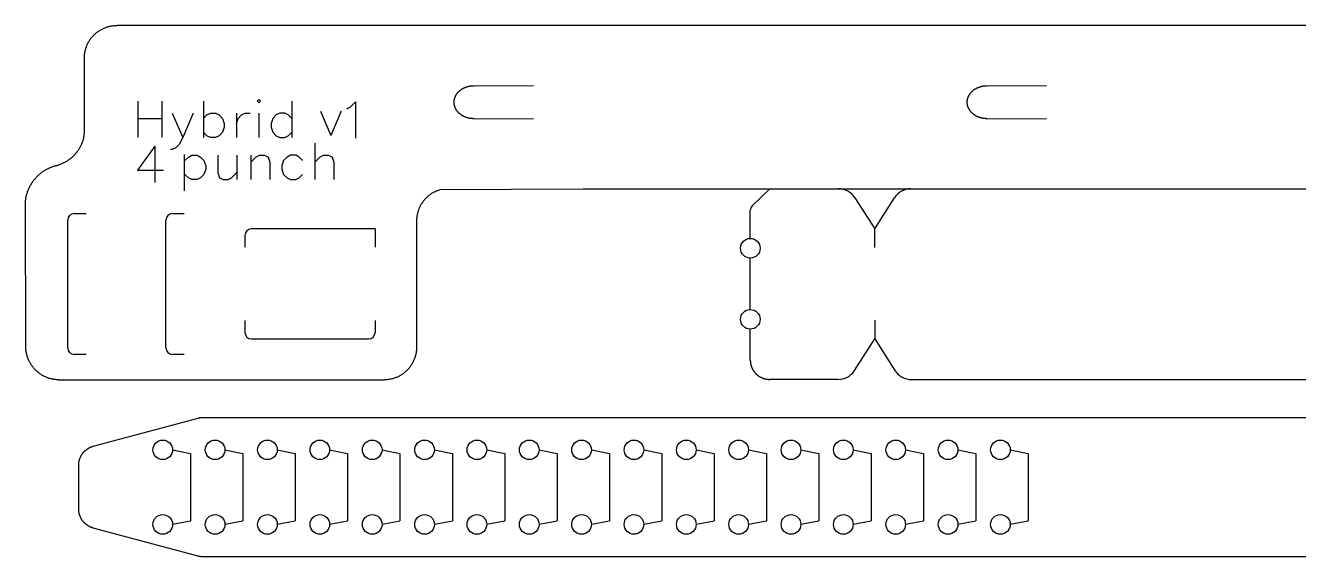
# Model space of a CAD drawing. Extents: x 4 to 393, y -20 to 65.
# Drawn here: x 3.8 to 198.4, y -16.3 to 64.8 of the extents above; entities that cross this region are included whole.
import ezdxf

# ---------------------------------------------------------------- set-up
doc = ezdxf.new("R2010")
doc.units = 0
doc.layers.add('5', color=5, linetype='CONTINUOUS')
doc.layers.add('6', color=6, linetype='CONTINUOUS')

msp = doc.modelspace()

# ---------------------------------------------------------------- linework, layer by layer
at = {"layer": '5', "linetype": 'CONTINUOUS'}
for p, q in [((15.342, 64.173), (15.447, 64.232)), ((15.447, 64.232), (15.554, 64.288)), ((15.554, 64.288), (15.663, 64.342)), ((15.663, 64.342), (15.773, 64.393)), ((15.773, 64.393), (15.885, 64.442)), ((15.885, 64.442), (15.997, 64.488)), ((15.997, 64.488), (16.112, 64.531)), ((16.112, 64.531), (16.227, 64.571)), ((16.227, 64.571), (16.344, 64.609)), ((16.344, 64.609), (16.462, 64.644)), ((16.462, 64.644), (16.582, 64.676)), ((16.582, 64.676), (16.702, 64.706)), ((16.702, 64.706), (16.824, 64.732)), ((16.824, 64.732), (16.947, 64.755)), ((16.947, 64.755), (17.071, 64.776)), ((17.071, 64.776), (17.196, 64.793)), ((17.196, 64.793), (17.322, 64.807)), ((17.322, 64.807), (17.449, 64.819)), ((17.449, 64.819), (17.576, 64.827)), ((17.576, 64.827), (17.705, 64.832)), ((17.705, 64.832), (17.834, 64.833)), ((379, 64.834), (17.835, 64.834)), ((13.436, 62.221), (13.495, 62.326)), ((13.495, 62.326), (13.556, 62.43)), ((13.556, 62.43), (13.62, 62.532)), ((13.62, 62.532), (13.686, 62.633)), ((13.686, 62.633), (13.755, 62.732)), ((13.755, 62.732), (13.825, 62.829)), ((13.825, 62.829), (13.898, 62.924)), ((13.898, 62.924), (13.973, 63.017)), ((13.973, 63.017), (14.051, 63.109)), ((14.051, 63.109), (14.13, 63.199)), ((14.13, 63.199), (14.212, 63.286)), ((14.212, 63.286), (14.296, 63.372)), ((14.296, 63.372), (14.381, 63.456)), ((14.381, 63.456), (14.469, 63.537)), ((14.469, 63.537), (14.559, 63.617)), ((14.559, 63.617), (14.65, 63.694)), ((14.65, 63.694), (14.744, 63.77)), ((14.744, 63.77), (14.839, 63.843)), ((14.839, 63.843), (14.936, 63.913)), ((14.936, 63.913), (15.035, 63.982)), ((15.035, 63.982), (15.136, 64.048)), ((15.136, 64.048), (15.238, 64.111)), ((15.238, 64.111), (15.342, 64.173)), ((12.849, 60.219), (12.86, 60.346)), ((12.86, 60.346), (12.875, 60.472)), ((12.875, 60.472), (12.892, 60.597)), ((12.892, 60.597), (12.912, 60.721)), ((12.912, 60.721), (12.936, 60.844)), ((12.936, 60.844), (12.962, 60.965)), ((12.962, 60.965), (12.991, 61.086)), ((12.991, 61.086), (13.024, 61.205)), ((13.024, 61.205), (13.059, 61.323)), ((13.059, 61.323), (13.096, 61.44)), ((13.096, 61.44), (13.137, 61.556)), ((13.137, 61.556), (13.18, 61.67)), ((13.18, 61.67), (13.226, 61.783)), ((13.226, 61.783), (13.275, 61.895)), ((13.275, 61.895), (13.326, 62.005)), ((13.326, 62.005), (13.38, 62.113)), ((13.38, 62.113), (13.436, 62.221)), ((12.835, 59.833), (12.836, 59.963)), ((12.836, 59.963), (12.841, 60.092)), ((12.838, 48.695), (12.841, 59.884)), ((12.841, 60.092), (12.849, 60.219)), ((69.786, 54.444), (69.813, 54.48)), ((69.813, 54.48), (69.841, 54.515)), ((69.841, 54.515), (69.869, 54.549)), ((69.869, 54.549), (69.897, 54.583)), ((69.897, 54.583), (69.927, 54.617)), ((69.927, 54.617), (69.957, 54.65)), ((69.957, 54.65), (69.987, 54.682)), ((69.987, 54.682), (70.018, 54.715)), ((70.018, 54.715), (70.05, 54.746)), ((70.05, 54.746), (70.082, 54.777)), ((70.082, 54.777), (70.115, 54.808)), ((70.115, 54.808), (70.148, 54.838)), ((70.148, 54.838), (70.182, 54.868)), ((70.182, 54.868), (70.217, 54.897)), ((70.217, 54.897), (70.252, 54.926)), ((70.252, 54.926), (70.287, 54.954)), ((70.287, 54.954), (70.323, 54.982)), ((70.323, 54.982), (70.36, 55.009)), ((70.36, 55.009), (70.397, 55.035)), ((70.397, 55.035), (70.434, 55.061)), ((70.434, 55.061), (70.472, 55.087)), ((70.472, 55.087), (70.511, 55.112)), ((70.511, 55.112), (70.549, 55.137)), ((70.549, 55.137), (70.589, 55.161)), ((70.589, 55.161), (70.629, 55.184)), ((70.629, 55.184), (70.669, 55.207)), ((70.669, 55.207), (70.71, 55.229)), ((70.71, 55.229), (70.751, 55.251)), ((70.751, 55.251), (70.792, 55.272)), ((70.792, 55.272), (70.834, 55.293)), ((70.834, 55.293), (70.876, 55.313)), ((70.876, 55.313), (70.919, 55.332)), ((70.919, 55.332), (70.962, 55.351)), ((70.962, 55.351), (71.005, 55.37)), ((71.005, 55.37), (71.049, 55.387)), ((71.049, 55.387), (71.093, 55.404)), ((71.093, 55.404), (71.138, 55.421)), ((71.138, 55.421), (71.183, 55.437)), ((71.183, 55.437), (71.228, 55.452)), ((71.228, 55.452), (71.273, 55.467)), ((71.273, 55.467), (71.319, 55.481)), ((71.319, 55.481), (71.365, 55.495)), ((71.365, 55.495), (71.411, 55.508)), ((71.411, 55.508), (71.458, 55.52)), ((71.458, 55.52), (71.505, 55.532)), ((71.505, 55.532), (71.552, 55.543)), ((71.552, 55.543), (71.599, 55.553)), ((71.599, 55.553), (71.647, 55.563)), ((71.647, 55.563), (71.695, 55.572)), ((71.695, 55.572), (71.743, 55.58)), ((71.743, 55.58), (71.791, 55.588)), ((71.791, 55.588), (71.84, 55.595)), ((71.84, 55.595), (71.889, 55.602)), ((71.889, 55.602), (71.938, 55.608)), ((71.938, 55.608), (71.987, 55.613)), ((71.987, 55.613), (72.036, 55.617)), ((72.036, 55.617), (72.086, 55.621)), ((72.086, 55.621), (72.135, 55.624)), ((72.135, 55.624), (72.185, 55.626)), ((72.185, 55.626), (72.235, 55.628)), ((72.235, 55.628), (72.285, 55.629)), ((72.285, 55.629), (72.336, 55.63)), ((72.337, 55.63), (81.463, 55.653)), ((148.199, 54.444), (148.226, 54.48)), ((148.226, 54.48), (148.253, 54.515)), ((148.253, 54.515), (148.281, 54.549)), ((148.281, 54.549), (148.31, 54.583)), ((148.31, 54.583), (148.339, 54.617)), ((148.339, 54.617), (148.369, 54.65)), ((148.369, 54.65), (148.4, 54.682)), ((148.4, 54.682), (148.431, 54.715)), ((148.431, 54.715), (148.462, 54.746)), ((148.462, 54.746), (148.495, 54.777)), ((148.495, 54.777), (148.527, 54.808)), ((148.527, 54.808), (148.561, 54.838)), ((148.561, 54.838), (148.595, 54.868)), ((148.595, 54.868), (148.629, 54.897)), ((148.629, 54.897), (148.664, 54.926)), ((148.664, 54.926), (148.7, 54.954)), ((148.7, 54.954), (148.736, 54.982)), ((148.736, 54.982), (148.772, 55.009)), ((148.772, 55.009), (148.809, 55.035)), ((148.809, 55.035), (148.847, 55.061)), ((148.847, 55.061), (148.885, 55.087)), ((148.885, 55.087), (148.923, 55.112)), ((148.923, 55.112), (148.962, 55.137)), ((148.962, 55.137), (149.001, 55.161)), ((149.001, 55.161), (149.041, 55.184)), ((149.041, 55.184), (149.081, 55.207)), ((149.081, 55.207), (149.122, 55.229)), ((149.122, 55.229), (149.163, 55.251)), ((149.163, 55.251), (149.205, 55.272)), ((149.205, 55.272), (149.247, 55.293)), ((149.247, 55.293), (149.289, 55.313)), ((149.289, 55.313), (149.331, 55.332)), ((149.331, 55.332), (149.375, 55.351)), ((149.375, 55.351), (149.418, 55.37)), ((149.418, 55.37), (149.462, 55.387)), ((149.462, 55.387), (149.506, 55.404)), ((149.506, 55.404), (149.55, 55.421)), ((149.55, 55.421), (149.595, 55.437)), ((149.595, 55.437), (149.64, 55.452)), ((149.64, 55.452), (149.686, 55.467)), ((149.686, 55.467), (149.731, 55.481)), ((149.731, 55.481), (149.778, 55.495)), ((149.778, 55.495), (149.824, 55.508)), ((149.824, 55.508), (149.87, 55.52)), ((149.87, 55.52), (149.917, 55.532)), ((149.917, 55.532), (149.965, 55.543)), ((149.965, 55.543), (150.012, 55.553)), ((150.012, 55.553), (150.06, 55.563)), ((150.06, 55.563), (150.108, 55.572)), ((150.108, 55.572), (150.156, 55.58)), ((150.156, 55.58), (150.204, 55.588)), ((150.204, 55.588), (150.253, 55.595)), ((150.253, 55.595), (150.301, 55.602)), ((150.301, 55.602), (150.35, 55.608)), ((150.35, 55.608), (150.399, 55.613)), ((150.399, 55.613), (150.449, 55.617)), ((150.449, 55.617), (150.498, 55.621)), ((150.498, 55.621), (150.548, 55.624)), ((150.548, 55.624), (150.598, 55.626)), ((150.598, 55.626), (150.648, 55.628)), ((150.648, 55.628), (150.698, 55.629)), ((150.698, 55.629), (150.748, 55.63)), ((150.75, 55.63), (159.875, 55.653)), ((69.332, 53.115), (69.333, 53.156)), ((69.333, 53.074), (69.332, 53.115)), ((69.333, 53.156), (69.334, 53.196)), ((69.334, 53.033), (69.333, 53.074)), ((69.334, 53.196), (69.336, 53.237)), ((69.336, 52.993), (69.334, 53.033)), ((69.336, 53.237), (69.339, 53.278)), ((69.339, 52.952), (69.336, 52.993)), ((69.339, 53.278), (69.342, 53.318)), ((69.342, 52.912), (69.339, 52.952)), ((69.342, 53.318), (69.347, 53.359)), ((69.347, 52.871), (69.342, 52.912)), ((69.347, 53.359), (69.352, 53.399)), ((69.352, 52.83), (69.347, 52.871)), ((69.352, 53.399), (69.358, 53.44)), ((69.358, 52.79), (69.352, 52.83)), ((69.358, 53.44), (69.364, 53.48)), ((69.364, 52.75), (69.358, 52.79)), ((69.364, 53.48), (69.372, 53.521)), ((69.372, 52.709), (69.364, 52.75)), ((69.372, 53.521), (69.38, 53.561)), ((69.38, 52.669), (69.372, 52.709)), ((69.38, 53.561), (69.389, 53.601)), ((69.389, 52.629), (69.38, 52.669)), ((69.389, 53.601), (69.399, 53.641)), ((69.399, 52.589), (69.389, 52.629)), ((69.399, 53.641), (69.409, 53.681)), ((69.409, 52.549), (69.399, 52.589)), ((69.409, 53.681), (69.421, 53.721)), ((69.421, 52.509), (69.409, 52.549)), ((69.421, 53.721), (69.433, 53.761)), ((69.433, 53.761), (69.446, 53.8)), ((69.446, 53.8), (69.46, 53.84)), ((69.46, 53.84), (69.474, 53.879)), ((69.474, 53.879), (69.49, 53.918)), ((69.49, 53.918), (69.506, 53.957)), ((69.506, 53.957), (69.523, 53.996)), ((69.523, 53.996), (69.54, 54.034)), ((69.54, 54.034), (69.559, 54.073)), ((69.559, 54.073), (69.578, 54.111)), ((69.578, 54.111), (69.598, 54.149)), ((69.598, 54.149), (69.619, 54.187)), ((69.619, 54.187), (69.641, 54.224)), ((69.641, 54.224), (69.663, 54.262)), ((69.663, 54.262), (69.686, 54.299)), ((69.686, 54.299), (69.71, 54.336)), ((69.71, 54.336), (69.735, 54.372)), ((69.735, 54.372), (69.76, 54.409)), ((69.76, 54.409), (69.786, 54.444)), ((147.745, 53.156), (147.747, 53.196)), ((147.745, 53.115), (147.745, 53.156)), ((147.745, 53.074), (147.745, 53.115)), ((147.747, 53.033), (147.745, 53.074)), ((147.747, 53.196), (147.749, 53.237)), ((147.749, 52.993), (147.747, 53.033)), ((147.749, 53.237), (147.751, 53.278)), ((147.751, 52.952), (147.749, 52.993)), ((147.751, 53.278), (147.755, 53.318)), ((147.755, 52.912), (147.751, 52.952)), ((147.755, 53.318), (147.759, 53.359)), ((147.759, 52.871), (147.755, 52.912)), ((147.759, 53.359), (147.764, 53.399)), ((147.764, 52.83), (147.759, 52.871)), ((147.764, 53.399), (147.77, 53.44)), ((147.77, 52.79), (147.764, 52.83)), ((147.77, 53.44), (147.777, 53.48)), ((147.777, 52.75), (147.77, 52.79)), ((147.777, 53.48), (147.784, 53.521)), ((147.784, 52.709), (147.777, 52.75)), ((147.784, 53.521), (147.793, 53.561)), ((147.793, 52.669), (147.784, 52.709)), ((147.793, 53.561), (147.802, 53.601)), ((147.802, 52.629), (147.793, 52.669)), ((147.802, 53.601), (147.811, 53.641)), ((147.811, 52.589), (147.802, 52.629)), ((147.811, 53.641), (147.822, 53.681)), ((147.822, 52.549), (147.811, 52.589)), ((147.822, 53.681), (147.833, 53.721)), ((147.833, 52.509), (147.822, 52.549)), ((147.833, 53.721), (147.846, 53.761)), ((147.846, 53.761), (147.859, 53.8)), ((147.859, 53.8), (147.872, 53.84)), ((147.872, 53.84), (147.887, 53.879)), ((147.887, 53.879), (147.902, 53.918)), ((147.902, 53.918), (147.918, 53.957)), ((147.918, 53.957), (147.935, 53.996)), ((147.935, 53.996), (147.953, 54.034)), ((147.953, 54.034), (147.971, 54.073)), ((147.971, 54.073), (147.991, 54.111)), ((147.991, 54.111), (148.011, 54.149)), ((148.011, 54.149), (148.031, 54.187)), ((148.031, 54.187), (148.053, 54.224)), ((148.053, 54.224), (148.075, 54.262)), ((148.075, 54.262), (148.099, 54.299)), ((148.099, 54.299), (148.123, 54.336)), ((148.123, 54.336), (148.147, 54.372)), ((148.147, 54.372), (148.173, 54.409)), ((148.173, 54.409), (148.199, 54.444)), ((69.433, 52.469), (69.421, 52.509)), ((69.446, 52.43), (69.433, 52.469)), ((69.46, 52.39), (69.446, 52.43)), ((69.474, 52.351), (69.46, 52.39)), ((69.49, 52.312), (69.474, 52.351)), ((69.506, 52.273), (69.49, 52.312)), ((69.523, 52.234), (69.506, 52.273)), ((69.54, 52.195), (69.523, 52.234)), ((69.559, 52.157), (69.54, 52.195)), ((69.578, 52.119), (69.559, 52.157)), ((69.598, 52.081), (69.578, 52.119)), ((69.619, 52.043), (69.598, 52.081)), ((69.641, 52.005), (69.619, 52.043)), ((69.663, 51.968), (69.641, 52.005)), ((69.686, 51.931), (69.663, 51.968)), ((69.71, 51.894), (69.686, 51.931)), ((69.735, 51.857), (69.71, 51.894)), ((69.76, 51.821), (69.735, 51.857)), ((69.786, 51.785), (69.76, 51.821)), ((69.813, 51.75), (69.786, 51.785)), ((69.841, 51.715), (69.813, 51.75)), ((69.869, 51.681), (69.841, 51.715)), ((69.897, 51.647), (69.869, 51.681)), ((69.927, 51.613), (69.897, 51.647)), ((69.957, 51.58), (69.927, 51.613)), ((69.987, 51.547), (69.957, 51.58)), ((70.018, 51.515), (69.987, 51.547)), ((70.05, 51.484), (70.018, 51.515)), ((70.082, 51.452), (70.05, 51.484)), ((70.115, 51.422), (70.082, 51.452)), ((70.148, 51.392), (70.115, 51.422)), ((70.182, 51.362), (70.148, 51.392)), ((70.217, 51.333), (70.182, 51.362)), ((70.252, 51.304), (70.217, 51.333)), ((70.287, 51.276), (70.252, 51.304)), ((70.323, 51.248), (70.287, 51.276)), ((70.36, 51.221), (70.323, 51.248)), ((70.397, 51.194), (70.36, 51.221)), ((70.434, 51.168), (70.397, 51.194)), ((70.472, 51.143), (70.434, 51.168)), ((70.511, 51.118), (70.472, 51.143)), ((70.549, 51.093), (70.511, 51.118)), ((70.589, 51.069), (70.549, 51.093)), ((70.629, 51.046), (70.589, 51.069)), ((70.669, 51.023), (70.629, 51.046)), ((70.71, 51), (70.669, 51.023)), ((70.751, 50.979), (70.71, 51)), ((70.792, 50.958), (70.751, 50.979)), ((70.834, 50.937), (70.792, 50.958)), ((70.876, 50.917), (70.834, 50.937)), ((70.919, 50.897), (70.876, 50.917)), ((70.962, 50.878), (70.919, 50.897)), ((71.005, 50.86), (70.962, 50.878)), ((71.049, 50.842), (71.005, 50.86)), ((71.093, 50.825), (71.049, 50.842)), ((71.138, 50.809), (71.093, 50.825)), ((71.183, 50.793), (71.138, 50.809)), ((71.228, 50.777), (71.183, 50.793)), ((71.273, 50.763), (71.228, 50.777)), ((71.319, 50.748), (71.273, 50.763)), ((71.365, 50.735), (71.319, 50.748)), ((71.411, 50.722), (71.365, 50.735)), ((71.458, 50.71), (71.411, 50.722)), ((71.505, 50.698), (71.458, 50.71)), ((71.552, 50.687), (71.505, 50.698)), ((71.599, 50.677), (71.552, 50.687)), ((71.647, 50.667), (71.599, 50.677)), ((71.695, 50.658), (71.647, 50.667)), ((71.743, 50.649), (71.695, 50.658)), ((71.791, 50.642), (71.743, 50.649)), ((71.84, 50.634), (71.791, 50.642)), ((71.889, 50.628), (71.84, 50.634)), ((71.938, 50.622), (71.889, 50.628)), ((71.987, 50.617), (71.938, 50.622)), ((72.036, 50.612), (71.987, 50.617)), ((72.086, 50.609), (72.036, 50.612)), ((72.135, 50.606), (72.086, 50.609)), ((72.185, 50.603), (72.135, 50.606)), ((72.235, 50.601), (72.185, 50.603)), ((72.285, 50.6), (72.235, 50.601)), ((72.336, 50.6), (72.285, 50.6)), ((72.337, 50.6), (81.462, 50.647)), ((147.846, 52.469), (147.833, 52.509)), ((147.859, 52.43), (147.846, 52.469)), ((147.872, 52.39), (147.859, 52.43)), ((147.887, 52.351), (147.872, 52.39)), ((147.902, 52.312), (147.887, 52.351)), ((147.918, 52.273), (147.902, 52.312)), ((147.935, 52.234), (147.918, 52.273)), ((147.953, 52.195), (147.935, 52.234)), ((147.971, 52.157), (147.953, 52.195)), ((147.991, 52.119), (147.971, 52.157)), ((148.011, 52.081), (147.991, 52.119)), ((148.031, 52.043), (148.011, 52.081)), ((148.053, 52.005), (148.031, 52.043)), ((148.075, 51.968), (148.053, 52.005)), ((148.099, 51.931), (148.075, 51.968)), ((148.123, 51.894), (148.099, 51.931)), ((148.147, 51.857), (148.123, 51.894)), ((148.173, 51.821), (148.147, 51.857)), ((148.199, 51.785), (148.173, 51.821)), ((148.226, 51.75), (148.199, 51.785)), ((148.253, 51.715), (148.226, 51.75)), ((148.281, 51.681), (148.253, 51.715)), ((148.31, 51.647), (148.281, 51.681)), ((148.339, 51.613), (148.31, 51.647)), ((148.369, 51.58), (148.339, 51.613)), ((148.4, 51.547), (148.369, 51.58)), ((148.431, 51.515), (148.4, 51.547)), ((148.462, 51.484), (148.431, 51.515)), ((148.495, 51.452), (148.462, 51.484)), ((148.527, 51.422), (148.495, 51.452)), ((148.561, 51.392), (148.527, 51.422)), ((148.595, 51.362), (148.561, 51.392)), ((148.629, 51.333), (148.595, 51.362)), ((148.664, 51.304), (148.629, 51.333)), ((148.7, 51.276), (148.664, 51.304)), ((148.736, 51.248), (148.7, 51.276)), ((148.772, 51.221), (148.736, 51.248)), ((148.809, 51.194), (148.772, 51.221)), ((148.847, 51.168), (148.809, 51.194)), ((148.885, 51.143), (148.847, 51.168)), ((148.923, 51.118), (148.885, 51.143)), ((148.962, 51.093), (148.923, 51.118)), ((149.001, 51.069), (148.962, 51.093)), ((149.041, 51.046), (149.001, 51.069)), ((149.081, 51.023), (149.041, 51.046)), ((149.122, 51), (149.081, 51.023)), ((149.163, 50.979), (149.122, 51)), ((149.205, 50.958), (149.163, 50.979)), ((149.247, 50.937), (149.205, 50.958)), ((149.289, 50.917), (149.247, 50.937)), ((149.331, 50.897), (149.289, 50.917)), ((149.375, 50.878), (149.331, 50.897)), ((149.418, 50.86), (149.375, 50.878)), ((149.462, 50.842), (149.418, 50.86)), ((149.506, 50.825), (149.462, 50.842)), ((149.55, 50.809), (149.506, 50.825)), ((149.595, 50.793), (149.55, 50.809)), ((149.64, 50.777), (149.595, 50.793)), ((149.686, 50.763), (149.64, 50.777)), ((149.731, 50.748), (149.686, 50.763)), ((149.777, 50.735), (149.731, 50.748)), ((149.824, 50.722), (149.777, 50.735)), ((149.87, 50.71), (149.824, 50.722)), ((149.917, 50.698), (149.87, 50.71)), ((149.964, 50.687), (149.917, 50.698)), ((150.012, 50.677), (149.964, 50.687)), ((150.06, 50.667), (150.012, 50.677)), ((150.107, 50.658), (150.06, 50.667)), ((150.156, 50.649), (150.107, 50.658)), ((150.204, 50.641), (150.156, 50.649)), ((150.253, 50.634), (150.204, 50.641)), ((150.301, 50.628), (150.253, 50.634)), ((150.35, 50.622), (150.301, 50.628)), ((150.399, 50.617), (150.35, 50.622)), ((150.449, 50.612), (150.399, 50.617)), ((150.498, 50.609), (150.449, 50.612)), ((150.548, 50.606), (150.498, 50.609)), ((150.598, 50.603), (150.548, 50.606)), ((150.648, 50.601), (150.598, 50.603)), ((150.698, 50.6), (150.648, 50.601)), ((150.748, 50.6), (150.698, 50.6)), ((150.749, 50.6), (159.874, 50.647)), ((12.838, 48.578), (12.838, 48.695)), ((12.416, 46.679), (12.461, 46.784)), ((12.461, 46.784), (12.504, 46.89)), ((12.504, 46.89), (12.545, 46.997)), ((12.545, 46.997), (12.583, 47.106)), ((12.583, 47.106), (12.618, 47.214)), ((12.618, 47.214), (12.651, 47.324)), ((12.651, 47.324), (12.682, 47.435)), ((12.682, 47.435), (12.71, 47.546)), ((12.71, 47.546), (12.735, 47.658)), ((12.735, 47.658), (12.758, 47.771)), ((12.758, 47.771), (12.777, 47.884)), ((12.777, 47.884), (12.795, 47.999)), ((12.795, 47.999), (12.809, 48.113)), ((12.809, 48.113), (12.821, 48.229)), ((12.821, 48.229), (12.829, 48.344)), ((12.829, 48.344), (12.835, 48.461)), ((12.835, 48.461), (12.838, 48.578)), ((10.984, 44.743), (11.07, 44.821)), ((11.07, 44.821), (11.155, 44.901)), ((11.155, 44.901), (11.238, 44.982)), ((11.238, 44.982), (11.32, 45.065)), ((11.32, 45.065), (11.4, 45.149)), ((11.4, 45.149), (11.478, 45.235)), ((11.478, 45.235), (11.554, 45.322)), ((11.554, 45.322), (11.629, 45.411)), ((11.629, 45.411), (11.702, 45.501)), ((11.702, 45.501), (11.772, 45.592)), ((11.772, 45.592), (11.841, 45.685)), ((11.841, 45.685), (11.908, 45.779)), ((11.908, 45.779), (11.973, 45.874)), ((11.973, 45.874), (12.036, 45.971)), ((12.036, 45.971), (12.097, 46.069)), ((12.097, 46.069), (12.156, 46.167)), ((12.156, 46.167), (12.212, 46.268)), ((12.212, 46.268), (12.266, 46.369)), ((12.266, 46.369), (12.319, 46.471)), ((12.319, 46.471), (12.368, 46.574)), ((12.368, 46.574), (12.416, 46.679)), ((6.881, 42.775), (6.991, 42.839)), ((6.991, 42.839), (7.102, 42.9)), ((7.102, 42.9), (7.214, 42.959)), ((7.214, 42.959), (7.328, 43.015)), ((7.328, 43.015), (7.443, 43.069)), ((7.443, 43.069), (7.559, 43.121)), ((7.559, 43.121), (7.676, 43.17)), ((7.676, 43.17), (7.795, 43.217)), ((7.795, 43.217), (7.915, 43.261)), ((7.915, 43.261), (8.037, 43.302)), ((8.037, 43.302), (8.159, 43.341)), ((8.159, 43.341), (8.283, 43.377)), ((8.283, 43.377), (8.407, 43.41)), ((8.407, 43.41), (8.522, 43.437)), ((8.522, 43.437), (8.636, 43.467)), ((8.636, 43.467), (8.749, 43.499)), ((8.749, 43.499), (8.862, 43.534)), ((8.862, 43.534), (8.973, 43.571)), ((8.973, 43.571), (9.084, 43.61)), ((9.084, 43.61), (9.194, 43.651)), ((9.194, 43.651), (9.303, 43.695)), ((9.303, 43.695), (9.411, 43.74)), ((9.411, 43.74), (9.519, 43.788)), ((9.519, 43.788), (9.625, 43.838)), ((9.625, 43.838), (9.73, 43.89)), ((9.73, 43.89), (9.834, 43.945)), ((9.834, 43.945), (9.937, 44.001)), ((9.937, 44.001), (10.038, 44.059)), ((10.038, 44.059), (10.139, 44.119)), ((10.139, 44.119), (10.238, 44.181)), ((10.238, 44.181), (10.336, 44.245)), ((10.336, 44.245), (10.433, 44.311)), ((10.433, 44.311), (10.528, 44.378)), ((10.528, 44.378), (10.622, 44.448)), ((10.622, 44.448), (10.715, 44.519)), ((10.715, 44.519), (10.806, 44.592)), ((10.806, 44.592), (10.896, 44.667)), ((10.896, 44.667), (10.984, 44.743)), ((4.821, 40.784), (4.89, 40.888)), ((4.89, 40.888), (4.961, 40.991)), ((4.961, 40.991), (5.034, 41.092)), ((5.034, 41.092), (5.11, 41.193)), ((5.11, 41.193), (5.187, 41.291)), ((5.187, 41.291), (5.266, 41.388)), ((5.266, 41.388), (5.347, 41.484)), ((5.347, 41.484), (5.43, 41.578)), ((5.43, 41.578), (5.514, 41.671)), ((5.514, 41.671), (5.601, 41.762)), ((5.601, 41.762), (5.689, 41.851)), ((5.689, 41.851), (5.78, 41.938)), ((5.78, 41.938), (5.872, 42.024)), ((5.872, 42.024), (5.965, 42.108)), ((5.965, 42.108), (6.061, 42.19)), ((6.061, 42.19), (6.158, 42.27)), ((6.158, 42.27), (6.256, 42.349)), ((6.256, 42.349), (6.357, 42.425)), ((6.357, 42.425), (6.459, 42.499)), ((6.459, 42.499), (6.562, 42.571)), ((6.562, 42.571), (6.667, 42.641)), ((6.667, 42.641), (6.773, 42.709)), ((6.773, 42.709), (6.881, 42.775)), ((3.988, 38.86), (4.018, 38.979)), ((4.018, 38.979), (4.051, 39.098)), ((4.051, 39.098), (4.086, 39.216)), ((4.086, 39.216), (4.123, 39.334)), ((4.123, 39.334), (4.163, 39.451)), ((4.163, 39.451), (4.205, 39.567)), ((4.205, 39.567), (4.25, 39.682)), ((4.25, 39.682), (4.297, 39.797)), ((4.297, 39.797), (4.346, 39.91)), ((4.346, 39.91), (4.398, 40.023)), ((4.398, 40.023), (4.452, 40.135)), ((4.452, 40.135), (4.508, 40.246)), ((4.508, 40.246), (4.566, 40.356)), ((4.566, 40.356), (4.627, 40.465)), ((4.627, 40.465), (4.689, 40.572)), ((4.689, 40.572), (4.754, 40.679)), ((4.754, 40.679), (4.821, 40.784)), ((65.471, 38.862), (65.548, 38.923)), ((65.548, 38.923), (65.626, 38.983)), ((65.626, 38.983), (65.705, 39.042)), ((65.705, 39.042), (65.786, 39.099)), ((65.786, 39.099), (65.868, 39.155)), ((65.868, 39.155), (65.951, 39.209)), ((65.951, 39.209), (66.035, 39.261)), ((66.035, 39.261), (66.12, 39.311)), ((66.12, 39.311), (66.206, 39.361)), ((66.206, 39.361), (66.294, 39.408)), ((66.294, 39.408), (66.382, 39.454)), ((66.382, 39.454), (66.471, 39.497)), ((66.471, 39.497), (66.562, 39.54)), ((66.562, 39.54), (66.653, 39.58)), ((66.653, 39.58), (66.745, 39.619)), ((66.745, 39.619), (66.839, 39.656)), ((66.839, 39.656), (66.933, 39.691)), ((66.933, 39.691), (67.028, 39.724)), ((67.028, 39.724), (67.124, 39.755)), ((67.124, 39.755), (67.221, 39.785)), ((67.158, 39.778), (89.037, 39.889)), ((89.037, 39.889), (128.061, 39.889)), ((117.6, 39.892), (114.905, 37.309)), ((128.061, 39.889), (139.141, 39.889)), ((139.141, 39.889), (338.888, 39.889)), ((3.834, 37.645), (3.838, 37.767)), ((3.834, 37.522), (3.834, 37.645)), ((3.878, 15.765), (3.834, 37.522)), ((3.838, 37.767), (3.843, 37.89)), ((3.843, 37.89), (3.852, 38.012)), ((3.852, 38.012), (3.864, 38.134)), ((3.864, 38.134), (3.878, 38.256)), ((3.878, 38.256), (3.895, 38.377)), ((3.895, 38.377), (3.914, 38.499)), ((3.914, 38.499), (3.936, 38.619)), ((3.936, 38.619), (3.961, 38.74)), ((3.961, 38.74), (3.988, 38.86)), ((64.013, 36.897), (64.052, 36.989)), ((64.052, 36.989), (64.093, 37.08)), ((64.093, 37.08), (64.135, 37.17)), ((64.135, 37.17), (64.179, 37.259)), ((64.179, 37.259), (64.225, 37.348)), ((64.225, 37.348), (64.273, 37.435)), ((64.273, 37.435), (64.322, 37.521)), ((64.322, 37.521), (64.373, 37.606)), ((64.373, 37.606), (64.426, 37.69)), ((64.426, 37.69), (64.48, 37.772)), ((64.48, 37.772), (64.536, 37.854)), ((64.536, 37.854), (64.593, 37.934)), ((64.593, 37.934), (64.652, 38.013)), ((64.652, 38.013), (64.712, 38.091)), ((64.712, 38.091), (64.774, 38.168)), ((64.774, 38.168), (64.838, 38.243)), ((64.838, 38.243), (64.903, 38.317)), ((64.903, 38.317), (64.969, 38.39)), ((64.969, 38.39), (65.036, 38.462)), ((65.036, 38.462), (65.106, 38.532)), ((65.106, 38.532), (65.176, 38.601)), ((65.176, 38.601), (65.248, 38.668)), ((65.248, 38.668), (65.321, 38.734)), ((65.321, 38.734), (65.395, 38.799)), ((65.395, 38.799), (65.471, 38.862)), ((130.588, 38.506), (133.601, 33.8)), ((133.601, 33.8), (136.614, 38.506)), ((10.287, 15.611), (10.287, 35.111)), ((11.287, 36.111), (13.087, 36.111)), ((25.287, 15.611), (25.287, 35.111)), ((26.287, 36.111), (28.087, 36.111)), ((63.639, 34.991), (63.64, 35.097)), ((63.64, 35.097), (63.643, 35.203)), ((63.643, 35.203), (63.649, 35.309)), ((63.649, 35.309), (63.657, 35.413)), ((63.657, 35.413), (63.666, 35.517)), ((63.666, 35.517), (63.678, 35.621)), ((63.678, 35.621), (63.692, 35.723)), ((63.692, 35.723), (63.708, 35.826)), ((63.708, 35.826), (63.726, 35.927)), ((63.726, 35.927), (63.746, 36.028)), ((63.746, 36.028), (63.768, 36.127)), ((63.768, 36.127), (63.792, 36.227)), ((63.792, 36.227), (63.818, 36.325)), ((63.818, 36.325), (63.846, 36.422)), ((63.846, 36.422), (63.875, 36.519)), ((63.875, 36.519), (63.907, 36.615)), ((63.907, 36.615), (63.941, 36.71)), ((63.941, 36.71), (63.976, 36.804)), ((63.976, 36.804), (64.013, 36.897)), ((114.597, 32.319), (114.597, 36.587)), ((57.274, 33.761), (38.374, 33.761)), ((57.274, 33.761), (57.274, 30.961)), ((63.644, 15.757), (63.644, 34.991)), ((133.601, 30.944), (133.601, 33.8)), ((37.374, 32.761), (37.374, 30.961)), ((114.598, 21.461), (114.598, 29.319)), ((37.374, 19.761), (37.374, 17.961)), ((57.274, 19.761), (57.274, 17.961)), ((133.601, 19.837), (133.601, 16.981)), ((114.598, 13.7), (114.598, 18.461)), ((3.883, 15.634), (3.878, 15.765)), ((3.89, 15.504), (3.883, 15.634)), ((38.374, 16.961), (56.274, 16.961)), ((63.638, 15.499), (63.642, 15.628)), ((63.642, 15.628), (63.644, 15.757)), ((130.515, 12.161), (133.601, 16.981)), ((133.601, 16.981), (136.701, 12.139)), ((3.901, 15.374), (3.89, 15.504)), ((3.915, 15.245), (3.901, 15.374)), ((3.931, 15.118), (3.915, 15.245)), ((3.951, 14.991), (3.931, 15.118)), ((3.974, 14.866), (3.951, 14.991)), ((4, 14.741), (3.974, 14.866)), ((4.028, 14.618), (4, 14.741)), ((4.06, 14.496), (4.028, 14.618)), ((4.094, 14.375), (4.06, 14.496)), ((4.131, 14.256), (4.094, 14.375)), ((4.17, 14.137), (4.131, 14.256)), ((4.213, 14.021), (4.17, 14.137)), ((4.258, 13.905), (4.213, 14.021)), ((4.305, 13.791), (4.258, 13.905)), ((4.356, 13.678), (4.305, 13.791)), ((4.408, 13.567), (4.356, 13.678)), ((13.087, 14.611), (11.287, 14.611)), ((28.087, 14.611), (26.287, 14.611)), ((63.152, 13.586), (63.204, 13.696)), ((63.204, 13.696), (63.252, 13.807)), ((63.252, 13.807), (63.298, 13.92)), ((63.298, 13.92), (63.342, 14.035)), ((63.342, 14.035), (63.382, 14.15)), ((63.382, 14.15), (63.42, 14.267)), ((63.42, 14.267), (63.455, 14.386)), ((63.455, 14.386), (63.487, 14.505)), ((63.487, 14.505), (63.516, 14.625)), ((63.516, 14.625), (63.543, 14.747)), ((63.543, 14.747), (63.566, 14.87)), ((63.566, 14.87), (63.587, 14.994)), ((63.587, 14.994), (63.604, 15.119)), ((63.604, 15.119), (63.618, 15.245)), ((63.618, 15.245), (63.63, 15.372)), ((63.63, 15.372), (63.638, 15.499)), ((114.598, 13.7), (114.598, 13.664)), ((114.598, 13.664), (114.599, 13.628)), ((114.599, 13.628), (114.6, 13.592)), ((4.464, 13.458), (4.408, 13.567)), ((4.522, 13.35), (4.464, 13.458)), ((4.582, 13.243), (4.522, 13.35)), ((4.644, 13.138), (4.582, 13.243)), ((4.709, 13.035), (4.644, 13.138)), ((4.776, 12.934), (4.709, 13.035)), ((4.846, 12.834), (4.776, 12.934)), ((4.918, 12.736), (4.846, 12.834)), ((4.992, 12.64), (4.918, 12.736)), ((5.068, 12.546), (4.992, 12.64)), ((5.146, 12.454), (5.068, 12.546)), ((5.227, 12.364), (5.146, 12.454)), ((5.309, 12.276), (5.227, 12.364)), ((5.393, 12.189), (5.309, 12.276)), ((5.48, 12.105), (5.393, 12.189)), ((5.568, 12.023), (5.48, 12.105)), ((5.659, 11.943), (5.568, 12.023)), ((5.751, 11.865), (5.659, 11.943)), ((5.845, 11.79), (5.751, 11.865)), ((5.941, 11.716), (5.845, 11.79)), ((6.038, 11.645), (5.941, 11.716)), ((61.443, 11.609), (61.542, 11.677)), ((61.542, 11.677), (61.639, 11.748)), ((61.639, 11.748), (61.734, 11.821)), ((61.734, 11.821), (61.828, 11.896)), ((61.828, 11.896), (61.919, 11.974)), ((61.919, 11.974), (62.009, 12.053)), ((62.009, 12.053), (62.097, 12.135)), ((62.097, 12.135), (62.183, 12.218)), ((62.183, 12.218), (62.266, 12.304)), ((62.266, 12.304), (62.348, 12.392)), ((62.348, 12.392), (62.428, 12.482)), ((62.428, 12.482), (62.505, 12.573)), ((62.505, 12.573), (62.58, 12.667)), ((62.58, 12.667), (62.653, 12.762)), ((62.653, 12.762), (62.724, 12.859)), ((62.724, 12.859), (62.792, 12.958)), ((62.792, 12.958), (62.858, 13.059)), ((62.858, 13.059), (62.922, 13.161)), ((62.922, 13.161), (62.983, 13.265)), ((62.983, 13.265), (63.042, 13.37)), ((63.042, 13.37), (63.099, 13.477)), ((63.099, 13.477), (63.152, 13.586)), ((114.6, 13.592), (114.602, 13.555)), ((114.602, 13.555), (114.604, 13.519)), ((114.604, 13.519), (114.606, 13.483)), ((114.606, 13.483), (114.609, 13.447)), ((114.609, 13.447), (114.613, 13.412)), ((114.613, 13.412), (114.617, 13.376)), ((114.617, 13.376), (114.621, 13.34)), ((114.621, 13.34), (114.626, 13.304)), ((114.626, 13.304), (114.631, 13.269)), ((114.631, 13.269), (114.637, 13.233)), ((114.637, 13.233), (114.643, 13.198)), ((114.643, 13.198), (114.649, 13.163)), ((114.649, 13.163), (114.656, 13.128)), ((114.656, 13.128), (114.664, 13.093)), ((114.664, 13.093), (114.672, 13.058)), ((114.672, 13.058), (114.68, 13.023)), ((114.68, 13.023), (114.689, 12.988)), ((114.689, 12.988), (114.698, 12.953)), ((114.698, 12.953), (114.707, 12.919)), ((114.707, 12.919), (114.717, 12.885)), ((114.717, 12.885), (114.728, 12.85)), ((114.728, 12.85), (114.739, 12.816)), ((114.739, 12.816), (114.75, 12.782)), ((114.75, 12.782), (114.762, 12.749)), ((114.762, 12.749), (114.774, 12.715)), ((114.774, 12.715), (114.786, 12.682)), ((114.786, 12.682), (114.799, 12.648)), ((114.799, 12.648), (114.813, 12.615)), ((114.813, 12.615), (114.827, 12.582)), ((114.827, 12.582), (114.841, 12.549)), ((114.841, 12.549), (114.855, 12.516)), ((114.855, 12.516), (114.87, 12.484)), ((114.87, 12.484), (114.886, 12.452)), ((114.886, 12.452), (114.902, 12.42)), ((114.902, 12.42), (114.918, 12.388)), ((114.918, 12.388), (114.935, 12.356)), ((114.935, 12.356), (114.952, 12.324)), ((114.952, 12.324), (114.969, 12.293)), ((114.969, 12.293), (114.987, 12.262)), ((114.987, 12.262), (115.005, 12.231)), ((115.005, 12.231), (115.024, 12.2)), ((115.024, 12.2), (115.043, 12.169)), ((115.043, 12.169), (115.062, 12.139)), ((115.062, 12.139), (115.082, 12.109)), ((115.082, 12.109), (115.102, 12.079)), ((115.102, 12.079), (115.123, 12.049)), ((115.123, 12.049), (115.144, 12.02)), ((115.144, 12.02), (115.165, 11.991)), ((115.165, 11.991), (115.187, 11.962)), ((115.187, 11.962), (115.209, 11.933)), ((115.209, 11.933), (115.232, 11.904)), ((115.232, 11.904), (115.254, 11.876)), ((115.254, 11.876), (115.278, 11.848)), ((115.278, 11.848), (115.301, 11.821)), ((115.301, 11.821), (115.325, 11.793)), ((115.325, 11.793), (115.35, 11.766)), ((115.35, 11.766), (115.374, 11.739)), ((115.374, 11.739), (115.4, 11.712)), ((115.4, 11.712), (115.425, 11.686)), ((115.425, 11.686), (115.451, 11.66)), ((6.137, 11.577), (6.038, 11.645)), ((6.238, 11.51), (6.137, 11.577)), ((6.341, 11.446), (6.238, 11.51)), ((6.445, 11.385), (6.341, 11.446)), ((6.551, 11.326), (6.445, 11.385)), ((6.658, 11.269), (6.551, 11.326)), ((6.767, 11.215), (6.658, 11.269)), ((6.877, 11.164), (6.767, 11.215)), ((6.989, 11.115), (6.877, 11.164)), ((7.102, 11.069), (6.989, 11.115)), ((7.217, 11.025), (7.102, 11.069)), ((7.332, 10.985), (7.217, 11.025)), ((7.45, 10.947), (7.332, 10.985)), ((7.568, 10.912), (7.45, 10.947)), ((7.687, 10.88), (7.568, 10.912)), ((7.808, 10.85), (7.687, 10.88)), ((7.93, 10.824), (7.808, 10.85)), ((8.053, 10.8), (7.93, 10.824)), ((8.177, 10.78), (8.053, 10.8)), ((8.301, 10.763), (8.177, 10.78)), ((8.427, 10.748), (8.301, 10.763)), ((8.554, 10.737), (8.427, 10.748)), ((8.682, 10.729), (8.554, 10.737)), ((8.811, 10.724), (8.682, 10.729)), ((8.94, 10.723), (8.811, 10.724)), ((8.908, 10.701), (58.643, 10.701)), ((58.644, 10.757), (58.773, 10.759)), ((58.773, 10.759), (58.902, 10.764)), ((58.902, 10.764), (59.029, 10.772)), ((59.029, 10.772), (59.156, 10.783)), ((59.156, 10.783), (59.282, 10.797)), ((59.282, 10.797), (59.407, 10.815)), ((59.407, 10.815), (59.531, 10.835)), ((59.531, 10.835), (59.654, 10.858)), ((59.654, 10.858), (59.776, 10.885)), ((59.776, 10.885), (59.896, 10.914)), ((59.896, 10.914), (60.016, 10.946)), ((60.016, 10.946), (60.134, 10.981)), ((60.134, 10.981), (60.251, 11.019)), ((60.251, 11.019), (60.366, 11.06)), ((60.366, 11.06), (60.481, 11.103)), ((60.481, 11.103), (60.594, 11.149)), ((60.594, 11.149), (60.705, 11.198)), ((60.705, 11.198), (60.815, 11.249)), ((60.815, 11.249), (60.924, 11.303)), ((60.924, 11.303), (61.031, 11.359)), ((61.031, 11.359), (61.136, 11.418)), ((61.136, 11.418), (61.24, 11.479)), ((61.24, 11.479), (61.343, 11.543)), ((61.343, 11.543), (61.443, 11.609)), ((115.451, 11.66), (115.477, 11.634)), ((115.477, 11.634), (115.504, 11.608)), ((115.504, 11.608), (115.53, 11.583)), ((115.53, 11.583), (115.557, 11.558)), ((115.557, 11.558), (115.585, 11.534)), ((115.585, 11.534), (115.612, 11.51)), ((115.612, 11.51), (115.64, 11.486)), ((115.64, 11.486), (115.669, 11.463)), ((115.669, 11.463), (115.697, 11.44)), ((115.697, 11.44), (115.726, 11.417)), ((115.726, 11.417), (115.755, 11.395)), ((115.755, 11.395), (115.784, 11.373)), ((115.784, 11.373), (115.814, 11.351)), ((115.814, 11.351), (115.843, 11.33)), ((115.843, 11.33), (115.873, 11.309)), ((115.873, 11.309), (115.904, 11.289)), ((115.904, 11.289), (115.934, 11.269)), ((115.934, 11.269), (115.965, 11.249)), ((115.965, 11.249), (115.996, 11.23)), ((115.996, 11.23), (116.027, 11.211)), ((116.027, 11.211), (116.058, 11.192)), ((116.058, 11.192), (116.09, 11.174)), ((116.09, 11.174), (116.122, 11.157)), ((116.122, 11.157), (116.154, 11.139)), ((116.154, 11.139), (116.186, 11.122)), ((116.186, 11.122), (116.218, 11.106)), ((116.218, 11.106), (116.251, 11.089)), ((116.251, 11.089), (116.284, 11.074)), ((116.284, 11.074), (116.317, 11.058)), ((116.317, 11.058), (116.35, 11.043)), ((116.35, 11.043), (116.383, 11.028)), ((116.383, 11.028), (116.417, 11.014)), ((116.417, 11.014), (116.45, 11)), ((116.45, 11), (116.484, 10.987)), ((116.484, 10.987), (116.518, 10.974)), ((116.518, 10.974), (116.553, 10.961)), ((116.553, 10.961), (116.587, 10.949)), ((116.587, 10.949), (116.622, 10.937)), ((116.622, 10.937), (116.656, 10.926)), ((116.656, 10.926), (116.691, 10.915)), ((116.691, 10.915), (116.726, 10.904)), ((116.726, 10.904), (116.761, 10.894)), ((116.761, 10.894), (116.796, 10.884)), ((116.796, 10.884), (116.832, 10.875)), ((116.832, 10.875), (116.867, 10.866)), ((116.867, 10.866), (116.903, 10.858)), ((116.903, 10.858), (116.939, 10.849)), ((116.939, 10.849), (116.975, 10.842)), ((116.975, 10.842), (117.011, 10.835)), ((117.011, 10.835), (117.047, 10.828)), ((117.047, 10.828), (117.083, 10.821)), ((117.083, 10.821), (117.119, 10.815)), ((117.119, 10.815), (117.156, 10.81)), ((117.156, 10.81), (117.192, 10.805)), ((117.192, 10.805), (117.229, 10.8)), ((117.229, 10.8), (117.265, 10.796)), ((117.265, 10.796), (117.302, 10.792)), ((117.302, 10.792), (117.339, 10.789)), ((117.339, 10.789), (117.376, 10.786)), ((117.376, 10.786), (117.413, 10.784)), ((117.413, 10.784), (117.45, 10.782)), ((117.45, 10.782), (117.487, 10.78)), ((117.487, 10.78), (117.524, 10.779)), ((117.524, 10.779), (117.561, 10.778)), ((117.561, 10.778), (117.599, 10.778)), ((127.988, 10.778), (117.599, 10.778)), ((139.228, 10.756), (387.805, 10.756)), ((30.196, 4.835), (14.141, 0.533)), ((30.208, 4.838), (30.196, 4.835)), ((30.22, 4.841), (30.208, 4.838)), ((30.232, 4.844), (30.22, 4.841)), ((30.244, 4.847), (30.232, 4.844)), ((30.256, 4.85), (30.244, 4.847)), ((30.268, 4.853), (30.256, 4.85)), ((30.279, 4.856), (30.268, 4.853)), ((30.291, 4.859), (30.279, 4.856)), ((30.303, 4.861), (30.291, 4.859)), ((30.315, 4.864), (30.303, 4.861)), ((30.327, 4.867), (30.315, 4.864)), ((30.339, 4.869), (30.327, 4.867)), ((30.351, 4.872), (30.339, 4.869)), ((30.363, 4.874), (30.351, 4.872)), ((30.375, 4.877), (30.363, 4.874)), ((30.387, 4.879), (30.375, 4.877)), ((30.399, 4.882), (30.387, 4.879)), ((30.411, 4.884), (30.399, 4.882)), ((30.424, 4.886), (30.411, 4.884)), ((30.436, 4.888), (30.424, 4.886)), ((30.448, 4.891), (30.436, 4.888)), ((30.46, 4.893), (30.448, 4.891)), ((30.472, 4.895), (30.46, 4.893)), ((30.484, 4.897), (30.472, 4.895)), ((30.496, 4.899), (30.484, 4.897)), ((30.508, 4.901), (30.496, 4.899)), ((30.52, 4.903), (30.508, 4.901)), ((30.532, 4.904), (30.52, 4.903)), ((30.545, 4.906), (30.532, 4.904)), ((30.557, 4.908), (30.545, 4.906)), ((30.569, 4.91), (30.557, 4.908)), ((30.581, 4.911), (30.569, 4.91)), ((30.593, 4.913), (30.581, 4.911)), ((30.605, 4.914), (30.593, 4.913)), ((30.618, 4.916), (30.605, 4.914)), ((30.63, 4.917), (30.618, 4.916)), ((30.642, 4.919), (30.63, 4.917)), ((30.654, 4.92), (30.642, 4.919)), ((30.666, 4.921), (30.654, 4.92)), ((30.678, 4.922), (30.666, 4.921)), ((30.691, 4.924), (30.678, 4.922)), ((30.703, 4.925), (30.691, 4.924)), ((30.715, 4.926), (30.703, 4.925)), ((30.727, 4.927), (30.715, 4.926)), ((30.74, 4.928), (30.727, 4.927)), ((30.752, 4.929), (30.74, 4.928)), ((30.764, 4.93), (30.752, 4.929)), ((30.776, 4.93), (30.764, 4.93)), ((30.789, 4.931), (30.776, 4.93)), ((30.801, 4.932), (30.789, 4.931)), ((30.813, 4.933), (30.801, 4.932)), ((30.825, 4.933), (30.813, 4.933)), ((30.838, 4.934), (30.825, 4.933)), ((30.85, 4.934), (30.838, 4.934)), ((30.862, 4.935), (30.85, 4.934)), ((30.874, 4.935), (30.862, 4.935)), ((30.887, 4.936), (30.874, 4.935)), ((30.899, 4.936), (30.887, 4.936)), ((30.911, 4.936), (30.899, 4.936)), ((30.923, 4.936), (30.911, 4.936)), ((30.936, 4.937), (30.923, 4.936)), ((30.948, 4.937), (30.936, 4.937)), ((30.96, 4.937), (30.948, 4.937)), ((30.973, 4.937), (30.96, 4.937)), ((373.559, 4.937), (30.973, 4.937)), ((13.092, 0.016), (13.044, -0.022)), ((13.141, 0.052), (13.092, 0.016)), ((13.19, 0.088), (13.141, 0.052)), ((13.24, 0.123), (13.19, 0.088)), ((13.291, 0.156), (13.24, 0.123)), ((13.343, 0.189), (13.291, 0.156)), ((13.395, 0.22), (13.343, 0.189)), ((13.449, 0.251), (13.395, 0.22)), ((13.503, 0.281), (13.449, 0.251)), ((13.557, 0.309), (13.503, 0.281)), ((13.613, 0.337), (13.557, 0.309)), ((13.669, 0.363), (13.613, 0.337)), ((13.726, 0.388), (13.669, 0.363)), ((13.783, 0.412), (13.726, 0.388)), ((13.841, 0.435), (13.783, 0.412)), ((13.9, 0.457), (13.841, 0.435)), ((13.959, 0.478), (13.9, 0.457)), ((14.019, 0.497), (13.959, 0.478)), ((14.08, 0.516), (14.019, 0.497)), ((14.141, 0.533), (14.08, 0.516)), ((26.317, 0.016), (29.066, -0.514)), ((34.317, 0.016), (37.066, -0.514)), ((42.317, 0.016), (45.066, -0.514)), ((50.317, 0.016), (53.066, -0.514)), ((58.317, 0.016), (61.066, -0.514)), ((66.317, 0.016), (69.066, -0.514)), ((74.317, 0.016), (77.066, -0.514)), ((82.317, 0.016), (85.066, -0.514)), ((90.317, 0.016), (93.066, -0.514)), ((98.317, 0.016), (101.066, -0.514)), ((106.317, 0.016), (109.066, -0.514)), ((114.317, 0.016), (117.066, -0.514)), ((122.317, 0.016), (125.066, -0.514)), ((130.317, 0.016), (133.066, -0.514)), ((138.317, 0.016), (141.066, -0.514)), ((146.317, 0.016), (149.066, -0.514)), ((154.317, 0.016), (157.066, -0.514)), ((11.949, -1.927), (11.941, -1.988)), ((11.959, -1.865), (11.949, -1.927)), ((11.97, -1.804), (11.959, -1.865)), ((11.982, -1.744), (11.97, -1.804)), ((11.996, -1.683), (11.982, -1.744)), ((12.01, -1.624), (11.996, -1.683)), ((12.026, -1.564), (12.01, -1.624)), ((12.043, -1.505), (12.026, -1.564)), ((12.061, -1.447), (12.043, -1.505)), ((12.08, -1.389), (12.061, -1.447)), ((12.101, -1.331), (12.08, -1.389)), ((12.122, -1.274), (12.101, -1.331)), ((12.145, -1.218), (12.122, -1.274)), ((12.169, -1.162), (12.145, -1.218)), ((12.194, -1.107), (12.169, -1.162)), ((12.22, -1.052), (12.194, -1.107)), ((12.247, -0.998), (12.22, -1.052)), ((12.275, -0.944), (12.247, -0.998)), ((12.304, -0.891), (12.275, -0.944)), ((12.335, -0.839), (12.304, -0.891)), ((12.366, -0.787), (12.335, -0.839)), ((12.398, -0.736), (12.366, -0.787)), ((12.431, -0.686), (12.398, -0.736)), ((12.466, -0.636), (12.431, -0.686)), ((12.501, -0.587), (12.466, -0.636)), ((12.537, -0.539), (12.501, -0.587)), ((12.575, -0.491), (12.537, -0.539)), ((12.613, -0.445), (12.575, -0.491)), ((12.652, -0.399), (12.613, -0.445)), ((12.692, -0.353), (12.652, -0.399)), ((12.733, -0.309), (12.692, -0.353)), ((12.775, -0.265), (12.733, -0.309)), ((12.817, -0.223), (12.775, -0.265)), ((12.861, -0.181), (12.817, -0.223)), ((12.905, -0.14), (12.861, -0.181)), ((12.951, -0.099), (12.905, -0.14)), ((12.997, -0.06), (12.951, -0.099)), ((13.044, -0.022), (12.997, -0.06)), ((29.066, -0.514), (29.066, -10.812)), ((37.066, -0.514), (37.066, -10.812)), ((45.066, -0.514), (45.066, -10.812)), ((53.066, -0.514), (53.066, -10.812)), ((61.066, -0.514), (61.066, -10.812)), ((69.066, -0.514), (69.066, -10.812)), ((77.066, -0.514), (77.066, -10.812)), ((85.066, -0.514), (85.066, -10.812)), ((93.066, -0.514), (93.066, -10.812)), ((101.066, -0.514), (101.066, -10.812)), ((109.066, -0.514), (109.066, -10.812)), ((117.066, -0.514), (117.066, -10.812)), ((125.066, -0.514), (125.066, -10.812)), ((133.066, -0.514), (133.066, -10.812)), ((141.066, -0.514), (141.066, -10.812)), ((149.066, -0.514), (149.066, -10.812)), ((157.066, -0.514), (157.066, -10.812)), ((11.918, -2.302), (11.917, -2.365)), ((11.917, -2.365), (11.917, -8.961)), ((11.92, -2.238), (11.918, -2.302)), ((11.923, -2.175), (11.92, -2.238)), ((11.928, -2.113), (11.923, -2.175)), ((11.934, -2.05), (11.928, -2.113)), ((11.941, -1.988), (11.934, -2.05)), ((11.917, -8.961), (11.918, -9.025)), ((11.918, -9.025), (11.92, -9.088)), ((11.92, -9.088), (11.923, -9.151)), ((11.923, -9.151), (11.928, -9.214)), ((11.928, -9.214), (11.934, -9.276)), ((11.934, -9.276), (11.941, -9.338)), ((11.941, -9.338), (11.949, -9.4)), ((11.949, -9.4), (11.959, -9.461)), ((11.959, -9.461), (11.97, -9.522)), ((11.97, -9.522), (11.982, -9.583)), ((11.982, -9.583), (11.996, -9.643)), ((11.996, -9.643), (12.01, -9.703)), ((12.01, -9.703), (12.026, -9.762)), ((12.026, -9.762), (12.043, -9.821)), ((12.043, -9.821), (12.061, -9.879)), ((12.061, -9.879), (12.08, -9.937)), ((12.08, -9.937), (12.101, -9.995)), ((12.101, -9.995), (12.122, -10.052)), ((12.122, -10.052), (12.145, -10.108)), ((12.145, -10.108), (12.169, -10.164)), ((12.169, -10.164), (12.194, -10.219)), ((12.194, -10.219), (12.22, -10.274)), ((12.22, -10.274), (12.247, -10.328)), ((12.247, -10.328), (12.275, -10.382)), ((12.275, -10.382), (12.304, -10.435)), ((12.304, -10.435), (12.335, -10.487)), ((12.335, -10.487), (12.366, -10.539)), ((12.366, -10.539), (12.398, -10.59)), ((12.398, -10.59), (12.431, -10.641)), ((12.431, -10.641), (12.466, -10.69)), ((12.466, -10.69), (12.501, -10.739)), ((12.501, -10.739), (12.537, -10.787)), ((12.537, -10.787), (12.575, -10.835)), ((12.575, -10.835), (12.613, -10.882)), ((12.613, -10.882), (12.652, -10.928)), ((12.652, -10.928), (12.692, -10.973)), ((12.692, -10.973), (12.733, -11.017)), ((12.733, -11.017), (12.775, -11.061)), ((12.775, -11.061), (12.817, -11.104)), ((12.817, -11.104), (12.861, -11.146)), ((12.861, -11.146), (12.905, -11.187)), ((12.905, -11.187), (12.951, -11.227)), ((12.951, -11.227), (12.997, -11.266)), ((12.997, -11.266), (13.044, -11.305)), ((13.044, -11.305), (13.092, -11.342)), ((13.092, -11.342), (13.141, -11.379)), ((13.141, -11.379), (13.19, -11.414)), ((13.19, -11.414), (13.24, -11.449)), ((13.24, -11.449), (13.291, -11.482)), ((13.291, -11.482), (13.343, -11.515)), ((13.343, -11.515), (13.395, -11.547)), ((13.395, -11.547), (13.449, -11.577)), ((13.449, -11.577), (13.503, -11.607)), ((13.503, -11.607), (13.557, -11.635)), ((13.557, -11.635), (13.613, -11.663)), ((13.613, -11.663), (13.669, -11.689)), ((26.317, -11.342), (29.066, -10.812)), ((34.317, -11.342), (37.066, -10.812)), ((42.317, -11.342), (45.066, -10.812)), ((50.317, -11.342), (53.066, -10.812)), ((58.317, -11.342), (61.066, -10.812)), ((66.317, -11.342), (69.066, -10.812)), ((74.317, -11.342), (77.066, -10.812)), ((82.317, -11.342), (85.066, -10.812)), ((90.317, -11.342), (93.066, -10.812)), ((98.317, -11.342), (101.066, -10.812)), ((106.317, -11.342), (109.066, -10.812)), ((114.317, -11.342), (117.066, -10.812)), ((122.317, -11.342), (125.066, -10.812)), ((130.317, -11.342), (133.066, -10.812)), ((138.317, -11.342), (141.066, -10.812)), ((146.317, -11.342), (149.066, -10.812)), ((154.317, -11.342), (157.066, -10.812)), ((13.669, -11.689), (13.726, -11.714)), ((13.726, -11.714), (13.783, -11.739)), ((13.783, -11.739), (13.841, -11.762)), ((13.841, -11.762), (13.9, -11.783)), ((13.9, -11.783), (13.959, -11.804)), ((13.959, -11.804), (14.019, -11.824)), ((14.019, -11.824), (14.08, -11.842)), ((14.08, -11.842), (14.141, -11.859)), ((14.141, -11.859), (30.196, -16.161)), ((30.196, -16.161), (30.208, -16.164)), ((30.208, -16.164), (30.22, -16.167)), ((30.22, -16.167), (30.232, -16.17)), ((30.232, -16.17), (30.244, -16.173)), ((30.244, -16.173), (30.256, -16.176)), ((30.256, -16.176), (30.268, -16.179)), ((30.268, -16.179), (30.279, -16.182)), ((30.279, -16.182), (30.291, -16.185)), ((30.291, -16.185), (30.303, -16.188)), ((30.303, -16.188), (30.315, -16.19)), ((30.315, -16.19), (30.327, -16.193)), ((30.327, -16.193), (30.339, -16.196)), ((30.339, -16.196), (30.351, -16.198)), ((30.351, -16.198), (30.363, -16.201)), ((30.363, -16.201), (30.375, -16.203)), ((30.375, -16.203), (30.387, -16.206)), ((30.387, -16.206), (30.399, -16.208)), ((30.399, -16.208), (30.411, -16.21)), ((30.411, -16.21), (30.424, -16.212)), ((30.424, -16.212), (30.436, -16.215)), ((30.436, -16.215), (30.448, -16.217)), ((30.448, -16.217), (30.46, -16.219)), ((30.46, -16.219), (30.472, -16.221)), ((30.472, -16.221), (30.484, -16.223)), ((30.484, -16.223), (30.496, -16.225)), ((30.496, -16.225), (30.508, -16.227)), ((30.508, -16.227), (30.52, -16.229)), ((30.52, -16.229), (30.532, -16.231)), ((30.532, -16.231), (30.545, -16.232)), ((30.545, -16.232), (30.557, -16.234)), ((30.557, -16.234), (30.569, -16.236)), ((30.569, -16.236), (30.581, -16.237)), ((30.581, -16.237), (30.593, -16.239)), ((30.593, -16.239), (30.605, -16.241)), ((30.605, -16.241), (30.618, -16.242)), ((30.618, -16.242), (30.63, -16.243)), ((30.63, -16.243), (30.642, -16.245)), ((30.642, -16.245), (30.654, -16.246)), ((30.654, -16.246), (30.666, -16.247)), ((30.666, -16.247), (30.678, -16.249)), ((30.678, -16.249), (30.691, -16.25)), ((30.691, -16.25), (30.703, -16.251)), ((30.703, -16.251), (30.715, -16.252)), ((30.715, -16.252), (30.727, -16.253)), ((30.727, -16.253), (30.74, -16.254)), ((30.74, -16.254), (30.752, -16.255)), ((30.752, -16.255), (30.764, -16.256)), ((30.764, -16.256), (30.776, -16.257)), ((30.776, -16.257), (30.789, -16.257)), ((30.789, -16.257), (30.801, -16.258)), ((30.801, -16.258), (30.813, -16.259)), ((30.813, -16.259), (30.825, -16.26)), ((30.825, -16.26), (30.838, -16.26)), ((30.838, -16.26), (30.85, -16.261)), ((30.85, -16.261), (30.862, -16.261)), ((30.862, -16.261), (30.874, -16.262)), ((30.874, -16.262), (30.887, -16.262)), ((30.887, -16.262), (30.899, -16.262)), ((30.899, -16.262), (30.911, -16.263)), ((30.911, -16.263), (30.923, -16.263)), ((30.923, -16.263), (30.936, -16.263)), ((30.936, -16.263), (30.948, -16.263)), ((30.948, -16.263), (30.96, -16.263)), ((30.96, -16.263), (30.973, -16.263)), ((30.973, -16.263), (373.559, -16.263))]:
    msp.add_line(p, q, dxfattribs=at)
for centre in [(114.597, 30.819), (114.598, 19.961), (24.817, 0.03), (32.817, 0.03), (40.817, 0.03), (48.817, 0.03), (56.817, 0.03), (64.817, 0.03), (72.817, 0.03), (80.817, 0.03), (88.817, 0.03), (96.817, 0.03), (104.817, 0.03), (112.817, 0.03), (120.817, 0.03), (128.817, 0.03), (136.817, 0.03), (144.817, 0.03), (152.817, 0.03), (24.817, -11.356), (32.817, -11.356), (40.817, -11.356), (48.817, -11.356), (56.817, -11.356), (64.817, -11.356), (72.817, -11.356), (80.817, -11.356), (88.817, -11.356), (96.817, -11.356), (104.817, -11.356), (112.817, -11.356), (120.817, -11.356), (128.817, -11.356), (136.817, -11.356), (144.817, -11.356), (152.817, -11.356)]:
    msp.add_circle(centre, 1.5, dxfattribs=at)
for centre, radius, start, end in [((128.061, 36.889), 3, 32.61474, 90), ((139.141, 36.889), 3, 90, 147.38526), ((115.597, 36.587), 1, 133.78457, 180), ((11.287, 35.111), 1, 90, 180), ((26.287, 35.111), 1, 90, 180), ((38.374, 32.761), 1, 90, 180), ((38.374, 17.961), 1, 180, -90), ((56.274, 17.961), 1, -90, 0), ((11.287, 15.611), 1, 180, -90), ((26.287, 15.611), 1, 180, -90), ((127.988, 13.778), 3, -90, -32.61474), ((139.228, 13.756), 3, -147.38526, -90)]:
    msp.add_arc(centre, radius, start, end, dxfattribs=at)
at = {"layer": '6', "linetype": 'CONTINUOUS'}
for p, q in [((20.984, 53.288), (20.984, 47.732)), ((24.688, 53.288), (24.688, 47.732)), ((31.038, 53.288), (31.038, 47.732)), ((39.505, 53.553), (39.24, 53.288)), ((39.24, 53.288), (39.505, 53.023)), ((39.769, 53.288), (39.505, 53.553)), ((39.505, 53.023), (39.769, 53.288)), ((44.532, 53.288), (44.532, 47.732)), ((53.475, 52.383), (54.268, 53.177)), ((54.268, 53.177), (54.268, 47.621)), ((20.984, 50.642), (24.688, 50.642)), ((26.276, 51.436), (27.863, 47.732)), ((29.451, 51.436), (27.863, 47.732)), ((31.038, 50.642), (31.567, 51.171)), ((31.567, 51.171), (32.096, 51.436)), ((32.096, 51.436), (32.89, 51.436)), ((32.89, 51.436), (33.419, 51.171)), ((33.419, 51.171), (33.949, 50.642)), ((33.949, 50.642), (34.213, 49.848)), ((36.065, 51.436), (36.065, 47.732)), ((36.065, 49.848), (36.33, 50.642)), ((36.33, 50.642), (36.859, 51.171)), ((36.859, 51.171), (37.388, 51.436)), ((37.388, 51.436), (38.182, 51.436)), ((39.505, 51.436), (39.505, 47.732)), ((41.621, 50.642), (41.357, 49.848)), ((42.151, 51.171), (41.621, 50.642)), ((42.68, 51.436), (42.151, 51.171)), ((43.474, 51.436), (42.68, 51.436)), ((44.003, 51.171), (43.474, 51.436)), ((44.532, 50.642), (44.003, 51.171)), ((48.908, 51.731), (50.496, 48.027)), ((52.083, 51.731), (50.496, 48.027)), ((52.945, 52.118), (53.475, 52.383)), ((34.213, 49.319), (33.949, 48.526)), ((34.213, 49.848), (34.213, 49.319)), ((41.357, 49.848), (41.357, 49.319)), ((41.357, 49.319), (41.621, 48.526)), ((27.863, 47.732), (27.334, 46.673)), ((31.567, 47.996), (31.038, 48.526)), ((32.096, 47.732), (31.567, 47.996)), ((32.89, 47.732), (32.096, 47.732)), ((33.419, 47.996), (32.89, 47.732)), ((33.949, 48.526), (33.419, 47.996)), ((41.621, 48.526), (42.151, 47.996)), ((42.151, 47.996), (42.68, 47.732)), ((42.68, 47.732), (43.474, 47.732)), ((43.474, 47.732), (44.003, 47.996)), ((44.003, 47.996), (44.532, 48.526)), ((48.044, 46.864), (48.044, 41.308)), ((23.615, 46.419), (20.969, 42.715)), ((23.615, 46.419), (23.615, 40.863)), ((26.276, 45.88), (26.011, 45.88)), ((26.805, 46.144), (26.276, 45.88)), ((27.334, 46.673), (26.805, 46.144)), ((28.089, 45.123), (28.089, 39.567)), ((28.2, 44.218), (28.73, 44.747)), ((28.73, 44.747), (29.259, 45.012)), ((29.259, 45.012), (30.052, 45.012)), ((30.052, 45.012), (30.582, 44.747)), ((30.582, 44.747), (31.111, 44.218)), ((33.227, 45.012), (33.227, 42.366)), ((36.138, 45.012), (36.138, 41.308)), ((38.255, 45.012), (38.255, 41.308)), ((38.255, 43.953), (39.048, 44.747)), ((39.048, 44.747), (39.577, 45.012)), ((39.577, 45.012), (40.371, 45.012)), ((40.371, 45.012), (40.9, 44.747)), ((40.9, 44.747), (41.165, 43.953)), ((43.811, 44.747), (43.282, 44.218)), ((44.34, 45.012), (43.811, 44.747)), ((45.134, 45.012), (44.34, 45.012)), ((45.663, 44.747), (45.134, 45.012)), ((46.192, 44.218), (45.663, 44.747)), ((48.044, 43.953), (48.838, 44.747)), ((48.838, 44.747), (49.367, 45.012)), ((49.367, 45.012), (50.161, 45.012)), ((50.161, 45.012), (50.69, 44.747)), ((50.69, 44.747), (50.955, 43.953)), ((31.111, 44.218), (31.375, 43.424)), ((31.375, 42.895), (31.111, 42.101)), ((31.375, 43.424), (31.375, 42.895)), ((41.165, 43.953), (41.165, 41.308)), ((43.282, 44.218), (43.017, 43.424)), ((43.017, 43.424), (43.017, 42.895)), ((43.017, 42.895), (43.282, 42.101)), ((50.955, 43.953), (50.955, 41.308)), ((20.969, 42.715), (24.938, 42.715)), ((28.73, 41.572), (28.2, 42.101)), ((29.259, 41.308), (28.73, 41.572)), ((30.052, 41.308), (29.259, 41.308)), ((30.582, 41.572), (30.052, 41.308)), ((31.111, 42.101), (30.582, 41.572)), ((33.227, 42.366), (33.492, 41.572)), ((33.492, 41.572), (34.021, 41.308)), ((34.021, 41.308), (34.815, 41.308)), ((34.815, 41.308), (35.344, 41.572)), ((35.344, 41.572), (36.138, 42.366)), ((43.282, 42.101), (43.811, 41.572)), ((43.811, 41.572), (44.34, 41.308)), ((44.34, 41.308), (45.134, 41.308)), ((45.134, 41.308), (45.663, 41.572)), ((45.663, 41.572), (46.192, 42.101))]:
    msp.add_line(p, q, dxfattribs=at)

doc.saveas('drawing.dxf')
